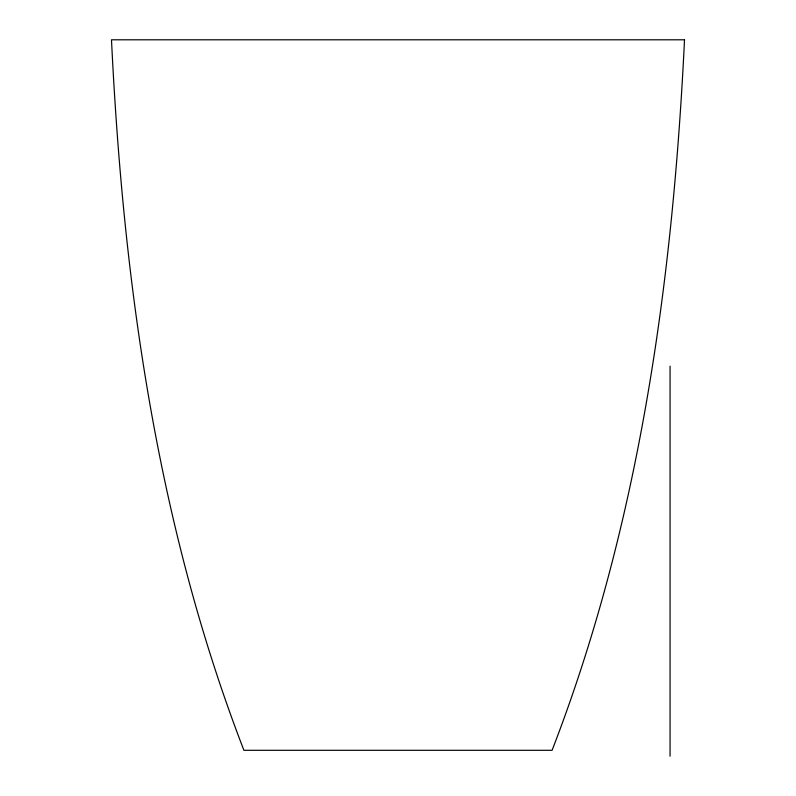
<?xml version="1.0" encoding="UTF-8"?>
<svg xmlns="http://www.w3.org/2000/svg" width="796" height="796" viewBox="0 0 796 796"><rect width="100%" height="100%" fill="white"/><g stroke="black" fill="none" stroke-linecap="round" stroke-linejoin="round"><path stroke-width="1.19" d="M670.063 366.16L670.063 756.2M684.51 39.8C672.829 280.869 639.536 524.057 552.086 750.3L243.914 750.3C156.464 524.057 123.171 280.869 111.49 39.8L684.51 39.8"/></g></svg>
